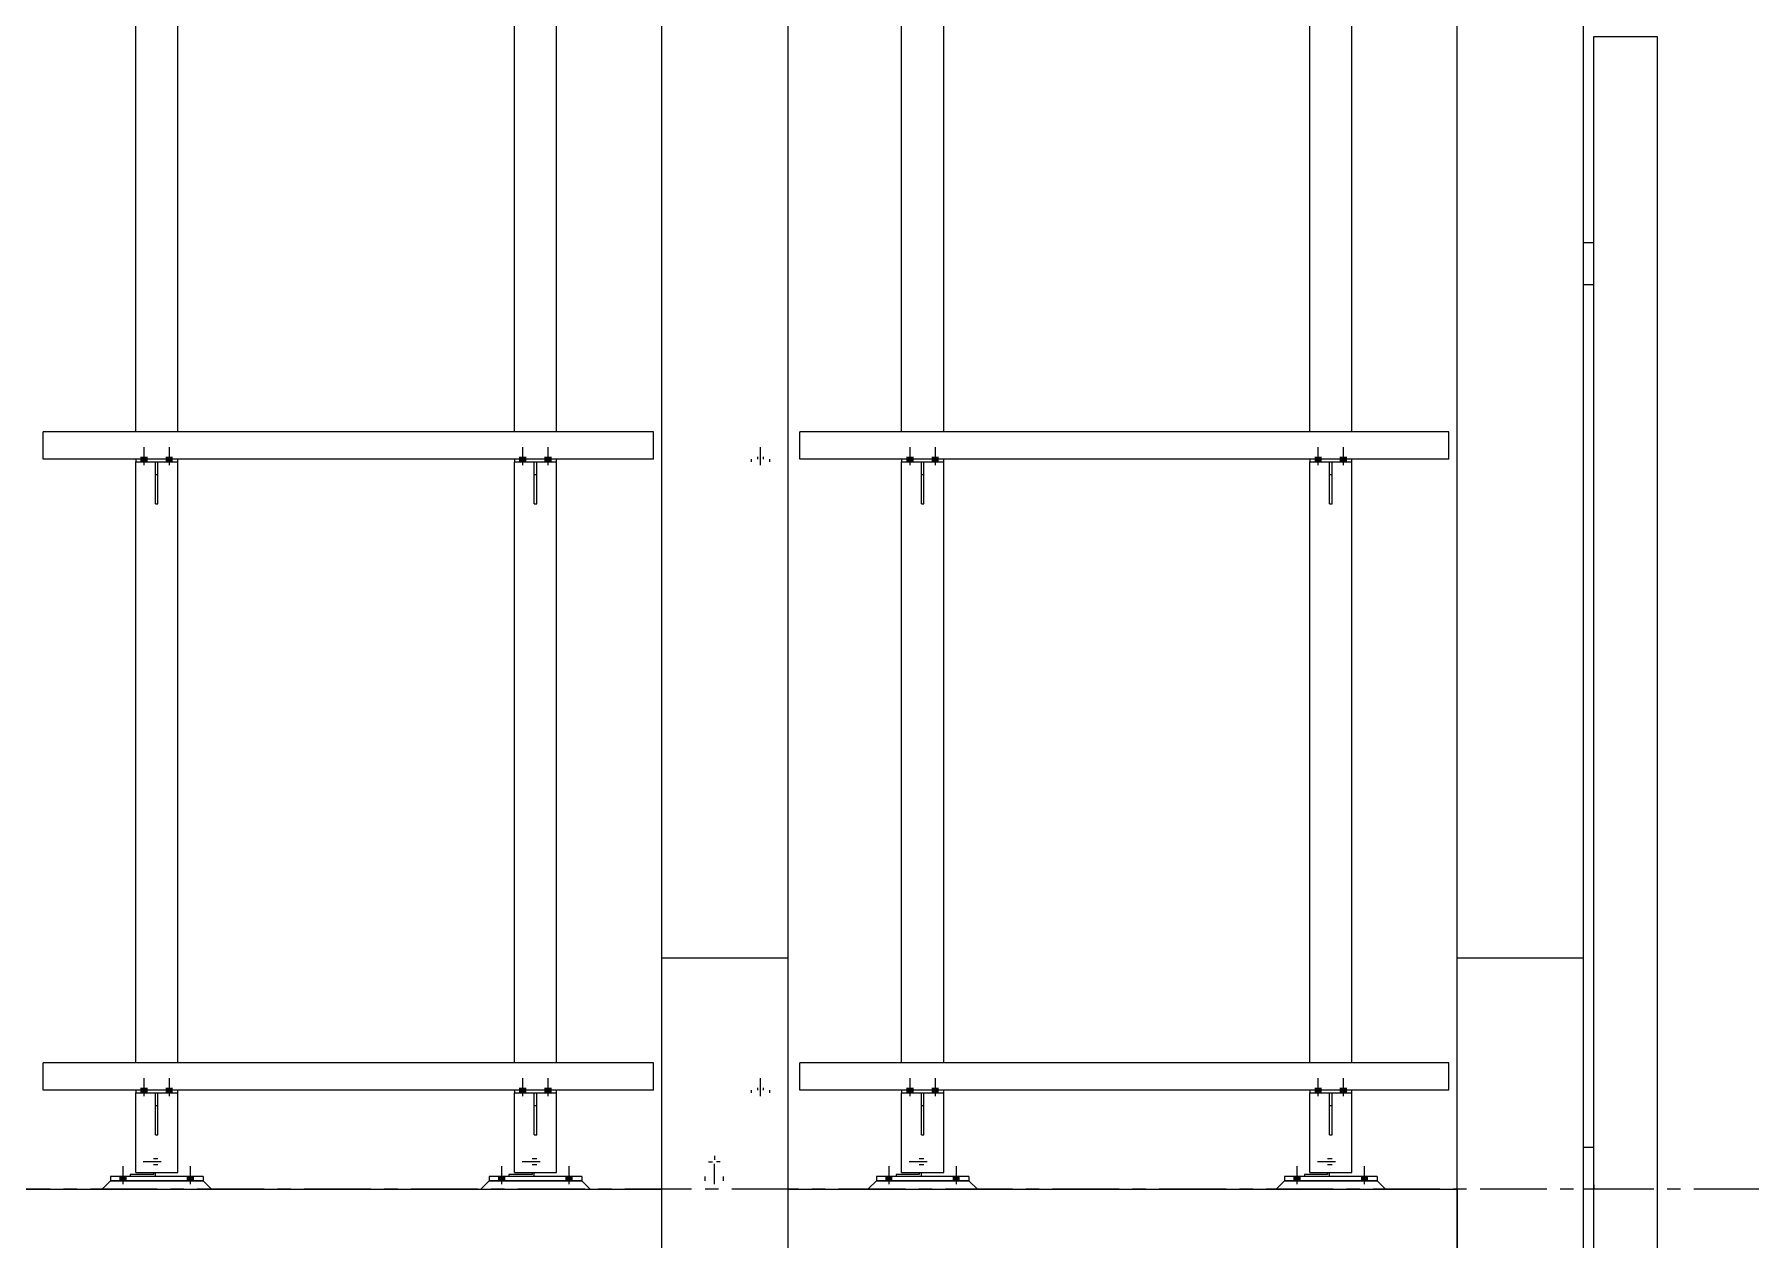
# Model space of a CAD drawing. Header units: millimetres. Extents: x 3774 to 718460, y -768339 to 192544.
# Drawn here: x 429958 to 434036, y -632797 to -629932 of the extents above; entities that cross this region are included whole.
import ezdxf

# ---------------------------------------------------------------- set-up
doc = ezdxf.new("R2010")
doc.units = ezdxf.units.MM
for name, pattern in [('CENTER', [50.8, 31.75, -6.35, 6.35, -6.35]), ('XKITLINE00', [0]), ('XKITLINE02', [4, 2, -2])]:
    doc.linetypes.add(name, pattern=pattern)
doc.layers.add('Bolt', color=7, linetype='Continuous', lineweight=0)
doc.layers.add('Part', color=7, linetype='Continuous', lineweight=0)

# ---------------------------------------------------------------- blocks, each defined once
blk = doc.blocks.new('*A13134195')
at = {"layer": 'Part', "color": 7, "linetype": 'XKITLINE00', "lineweight": 0}
for p in [(2411.275963, -82.453462), (2423.369525, -86.453462)]:
    blk.add_line(p, (2423.369525, -82.453462), dxfattribs=at)
blk = doc.blocks.new('*A13164198')
at = {"layer": 'Part', "color": 7, "linetype": 'XKITLINE00', "lineweight": 0}
for p, q in [((2441.089496, -84.373459), (2441.089496, -60.533459)), ((2441.089496, -60.533459), (2442.289496, -60.533459)), ((2442.289496, -60.533459), (2442.289496, -84.373459))]:
    blk.add_line(p, q, dxfattribs=at)
blk = doc.blocks.new('*A13184200')
at = {"layer": 'Part', "color": 7, "linetype": 'XKITLINE00', "lineweight": 0}
for p, q in [((2438.489525, -124.453458), (2438.489685, -78.053458)), ((2438.489685, -78.053458), (2440.889685, -78.053466)), ((2440.889525, -124.453466), (2440.889685, -78.053466)), ((2438.489525, -124.453458), (2440.889525, -124.453466))]:
    blk.add_line(p, q, dxfattribs=at)
blk = doc.blocks.new('*A13344216')
at = {"layer": 'Part', "color": 7, "linetype": 'XKITLINE00', "lineweight": 0}
for p, q in [((2423.369525, -124.453462), (2423.369525, -78.053462)), ((2423.369525, -78.053462), (2425.769525, -78.053462)), ((2425.769525, -124.453462), (2425.769525, -78.053462)), ((2423.369525, -124.453462), (2425.769525, -124.453462))]:
    blk.add_line(p, q, dxfattribs=at)
blk = doc.blocks.new('*A18484730')
at = {"layer": 'Part', "color": 7, "linetype": 'XKITLINE00', "lineweight": 0}
for p, q in [((2438.489574, -78.053462), (2438.489574, -33.653462)), ((2438.489574, -33.653462), (2440.889574, -33.653462)), ((2440.889574, -78.053462), (2440.889574, -33.653462)), ((2438.489574, -78.053462), (2440.889574, -78.053462))]:
    blk.add_line(p, q, dxfattribs=at)
blk = doc.blocks.new('*A18494731')
at = {"layer": 'Part', "color": 7, "linetype": 'XKITLINE00', "lineweight": 0}
for p, q in [((2436.489603, -37.973462), (2435.689603, -37.973462)), ((2435.689603, -44.053462), (2435.689603, -37.973462)), ((2436.489603, -44.053462), (2436.489603, -37.973462)), ((2435.689603, -56.053462), (2435.689603, -44.621462)), ((2436.489603, -56.053462), (2436.489603, -44.621462)), ((2435.689603, -68.053462), (2435.689603, -56.621462)), ((2436.489603, -68.053462), (2436.489603, -56.621462)), ((2435.689603, -80.053462), (2435.689603, -68.621462)), ((2436.489603, -80.053462), (2436.489603, -68.621462)), ((2435.689603, -82.133462), (2435.689603, -80.621462)), ((2436.489603, -82.133462), (2436.489603, -80.621462)), ((2435.689603, -82.133462), (2436.489603, -82.133462))]:
    blk.add_line(p, q, dxfattribs=at)
blk = doc.blocks.new('*A18504732')
at = {"layer": 'Part', "color": 7, "linetype": 'XKITLINE00', "lineweight": 0}
for p, q in [((2428.729603, -37.973462), (2427.929603, -37.973462)), ((2427.929603, -44.053462), (2427.929603, -37.973462)), ((2428.729603, -44.053462), (2428.729603, -37.973462)), ((2427.929603, -56.053462), (2427.929603, -44.621462)), ((2428.729603, -56.053462), (2428.729603, -44.621462)), ((2427.929603, -68.053462), (2427.929603, -56.621462)), ((2428.729603, -68.053462), (2428.729603, -56.621462)), ((2427.929603, -80.053462), (2427.929603, -68.621462)), ((2428.729603, -80.053462), (2428.729603, -68.621462)), ((2427.929603, -82.133462), (2427.929603, -80.621462)), ((2428.729603, -82.133462), (2428.729603, -80.621462)), ((2427.929603, -82.133462), (2428.729603, -82.133462))]:
    blk.add_line(p, q, dxfattribs=at)
blk = doc.blocks.new('*A18514733')
at = {"layer": 'Part', "color": 7, "linetype": 'XKITLINE00', "lineweight": 0}
for p, q in [((2423.369525, -78.053462), (2423.369525, -33.653462)), ((2423.369525, -33.653462), (2425.769525, -33.653462)), ((2425.769525, -78.053462), (2425.769525, -33.653462)), ((2423.369525, -78.053462), (2425.769525, -78.053462))]:
    blk.add_line(p, q, dxfattribs=at)
blk = doc.blocks.new('*A18524734')
at = {"layer": 'Part', "color": 7, "linetype": 'XKITLINE00', "lineweight": 0}
for p, q in [((2421.369603, -37.573462), (2420.569603, -37.573462)), ((2420.569603, -44.053462), (2420.569603, -37.573462)), ((2421.369603, -44.053462), (2421.369603, -37.573462)), ((2420.569603, -56.053462), (2420.569603, -44.621462)), ((2421.369603, -56.053462), (2421.369603, -44.621462)), ((2420.569603, -68.053462), (2420.569603, -56.621462)), ((2421.369603, -68.053462), (2421.369603, -56.621462)), ((2420.569603, -80.053462), (2420.569603, -68.621462)), ((2421.369603, -80.053462), (2421.369603, -68.621462)), ((2420.569603, -82.133462), (2420.569603, -80.621462)), ((2421.369603, -82.133462), (2421.369603, -80.621462)), ((2420.569603, -82.133462), (2421.369603, -82.133462))]:
    blk.add_line(p, q, dxfattribs=at)
blk = doc.blocks.new('*A18534735')
at = {"layer": 'Part', "color": 7, "linetype": 'XKITLINE00', "lineweight": 0}
for p, q in [((2414.169603, -37.573462), (2413.369603, -37.573462)), ((2413.369603, -44.053462), (2413.369603, -37.573462)), ((2414.169603, -44.053462), (2414.169603, -37.573462)), ((2413.369603, -56.053462), (2413.369603, -44.621462)), ((2414.169603, -56.053462), (2414.169603, -44.621462)), ((2413.369603, -68.053462), (2413.369603, -56.621462)), ((2414.169603, -68.053462), (2414.169603, -56.621462)), ((2413.369603, -80.053462), (2413.369603, -68.621462)), ((2414.169603, -80.053462), (2414.169603, -68.621462)), ((2413.369603, -82.133462), (2413.369603, -80.621462)), ((2414.169603, -82.133462), (2414.169603, -80.621462)), ((2413.369603, -82.133462), (2414.169603, -82.133462))]:
    blk.add_line(p, q, dxfattribs=at)
blk = doc.blocks.new('*A18544736')
at = {"layer": 'Part', "color": 7, "linetype": 'XKITLINE00', "lineweight": 0}
for p, q in [((2423.209518, -80.053462), (2411.609569, -80.053462)), ((2411.609569, -80.573462), (2411.609569, -80.053462)), ((2423.209518, -80.573462), (2423.209518, -80.053462)), ((2423.209518, -80.573462), (2411.609569, -80.573462))]:
    blk.add_line(p, q, dxfattribs=at)
blk = doc.blocks.new('*A18564738')
at = {"layer": 'Part', "color": 7, "linetype": 'XKITLINE00', "lineweight": 0}
for p, q in [((2420.569603, -80.573462), (2420.569603, -80.621462)), ((2421.369603, -80.621462), (2421.369603, -80.573462)), ((2420.569603, -80.621462), (2421.369603, -80.621462))]:
    blk.add_line(p, q, dxfattribs=at)
blk = doc.blocks.new('*A18574739')
at = {"layer": 'Part', "color": 7, "linetype": 'XKITLINE00', "lineweight": 0}
for p, q in [((2420.945603, -81.421462), (2420.945603, -80.621462)), ((2420.945603, -80.621462), (2420.993603, -80.621462)), ((2420.945603, -80.861462), (2420.993603, -80.861462)), ((2420.993603, -81.421462), (2420.993603, -80.621462)), ((2420.945603, -81.421462), (2420.993603, -81.421462))]:
    blk.add_line(p, q, dxfattribs=at)
blk = doc.blocks.new('*A18584740')
at = {"layer": 'Part', "color": 7, "linetype": 'XKITLINE00', "lineweight": 0}
for p, q in [((2420.905603, -82.173462), (2420.465603, -82.173462)), ((2420.465603, -82.173462), (2420.465603, -82.213462)), ((2420.905603, -82.133462), (2420.905603, -82.173462)), ((2420.945603, -82.213462), (2420.945603, -82.133462))]:
    blk.add_line(p, q, dxfattribs=at)
blk = doc.blocks.new('*A18594741')
at = {"layer": 'Part', "color": 7, "linetype": 'XKITLINE00', "lineweight": 0}
for p, q in [((2419.929603, -82.453462), (2420.089603, -82.293462)), ((2420.089603, -82.293462), (2421.849603, -82.293462)), ((2421.849603, -82.293462), (2422.009603, -82.453462))]:
    blk.add_line(p, q, dxfattribs=at)
blk = doc.blocks.new('*A18604742')
at = {"layer": 'Part', "color": 7, "linetype": 'XKITLINE00', "lineweight": 0}
for p, q in [((2421.849603, -82.213462), (2420.089603, -82.213462)), ((2420.089603, -82.213462), (2420.089603, -82.293462)), ((2421.849603, -82.213462), (2421.849603, -82.293462)), ((2421.849603, -82.293462), (2420.089603, -82.293462))]:
    blk.add_line(p, q, dxfattribs=at)
blk = doc.blocks.new('*A18614743')
at = {"layer": 'Part', "color": 7, "linetype": 'XKITLINE00', "lineweight": 0}
for p, q in [((2413.745603, -81.421462), (2413.745603, -80.621462)), ((2413.745603, -80.621462), (2413.793603, -80.621462)), ((2413.745603, -80.861462), (2413.793603, -80.861462)), ((2413.793603, -81.421462), (2413.793603, -80.621462)), ((2413.745603, -81.421462), (2413.793603, -81.421462))]:
    blk.add_line(p, q, dxfattribs=at)
blk = doc.blocks.new('*A18624744')
at = {"layer": 'Part', "color": 7, "linetype": 'XKITLINE00', "lineweight": 0}
for p, q in [((2413.369603, -80.573462), (2413.369603, -80.621462)), ((2414.169603, -80.621462), (2414.169603, -80.573462)), ((2413.369603, -80.621462), (2414.169603, -80.621462))]:
    blk.add_line(p, q, dxfattribs=at)
blk = doc.blocks.new('*A18644746')
at = {"layer": 'Part', "color": 7, "linetype": 'XKITLINE00', "lineweight": 0}
for p, q in [((2413.705603, -82.173462), (2413.265603, -82.173462)), ((2413.265603, -82.173462), (2413.265603, -82.213462)), ((2413.705603, -82.133462), (2413.705603, -82.173462)), ((2413.745603, -82.213462), (2413.745603, -82.133462))]:
    blk.add_line(p, q, dxfattribs=at)
blk = doc.blocks.new('*A18654747')
at = {"layer": 'Part', "color": 7, "linetype": 'XKITLINE00', "lineweight": 0}
for p, q in [((2412.729603, -82.453462), (2412.889603, -82.293462)), ((2412.889603, -82.293462), (2414.649603, -82.293462)), ((2414.649603, -82.293462), (2414.809603, -82.453462))]:
    blk.add_line(p, q, dxfattribs=at)
blk = doc.blocks.new('*A18664748')
at = {"layer": 'Part', "color": 7, "linetype": 'XKITLINE00', "lineweight": 0}
for p, q in [((2414.649603, -82.213462), (2412.889603, -82.213462)), ((2412.889603, -82.213462), (2412.889603, -82.293462)), ((2414.649603, -82.213462), (2414.649603, -82.293462)), ((2414.649603, -82.293462), (2412.889603, -82.293462))]:
    blk.add_line(p, q, dxfattribs=at)
blk = doc.blocks.new('*A18674749')
at = {"layer": 'Part', "color": 7, "linetype": 'XKITLINE00', "lineweight": 0}
for p, q in [((2428.305603, -69.421462), (2428.305603, -68.621462)), ((2428.305603, -68.621462), (2428.353603, -68.621462)), ((2428.353603, -69.421462), (2428.353603, -68.621462)), ((2428.305603, -68.861462), (2428.353603, -68.861462)), ((2428.305603, -69.421462), (2428.353603, -69.421462))]:
    blk.add_line(p, q, dxfattribs=at)
blk = doc.blocks.new('*A18684750')
at = {"layer": 'Part', "color": 7, "linetype": 'XKITLINE00', "lineweight": 0}
for p, q in [((2427.929603, -68.573462), (2427.929603, -68.621462)), ((2427.929603, -68.621462), (2428.729603, -68.621462)), ((2428.729603, -68.621462), (2428.729603, -68.573462))]:
    blk.add_line(p, q, dxfattribs=at)
blk = doc.blocks.new('*A18694751')
at = {"layer": 'Part', "color": 7, "linetype": 'XKITLINE00', "lineweight": 0}
for p, q in [((2423.209518, -68.053462), (2411.609569, -68.053462)), ((2411.609569, -68.573462), (2411.609569, -68.053462)), ((2423.209518, -68.573462), (2423.209518, -68.053462)), ((2423.209518, -68.573462), (2411.609569, -68.573462))]:
    blk.add_line(p, q, dxfattribs=at)
blk = doc.blocks.new('*A18704752')
at = {"layer": 'Part', "color": 7, "linetype": 'XKITLINE00', "lineweight": 0}
for p, q in [((2420.569603, -68.573462), (2420.569603, -68.621462)), ((2420.569603, -68.621462), (2421.369603, -68.621462)), ((2421.369603, -68.621462), (2421.369603, -68.573462))]:
    blk.add_line(p, q, dxfattribs=at)
blk = doc.blocks.new('*A18714753')
at = {"layer": 'Part', "color": 7, "linetype": 'XKITLINE00', "lineweight": 0}
for p, q in [((2420.945603, -69.421462), (2420.945603, -68.621462)), ((2420.945603, -68.621462), (2420.993603, -68.621462)), ((2420.993603, -69.421462), (2420.993603, -68.621462)), ((2420.945603, -68.861462), (2420.993603, -68.861462)), ((2420.945603, -69.421462), (2420.993603, -69.421462))]:
    blk.add_line(p, q, dxfattribs=at)
blk = doc.blocks.new('*A18724754')
at = {"layer": 'Part', "color": 7, "linetype": 'XKITLINE00', "lineweight": 0}
for p, q in [((2413.745603, -69.421462), (2413.745603, -68.621462)), ((2413.745603, -68.621462), (2413.793603, -68.621462)), ((2413.793603, -69.421462), (2413.793603, -68.621462)), ((2413.745603, -68.861462), (2413.793603, -68.861462)), ((2413.745603, -69.421462), (2413.793603, -69.421462))]:
    blk.add_line(p, q, dxfattribs=at)
blk = doc.blocks.new('*A18734755')
at = {"layer": 'Part', "color": 7, "linetype": 'XKITLINE00', "lineweight": 0}
for p, q in [((2413.369603, -68.573462), (2413.369603, -68.621462)), ((2413.369603, -68.621462), (2414.169603, -68.621462)), ((2414.169603, -68.621462), (2414.169603, -68.573462))]:
    blk.add_line(p, q, dxfattribs=at)
blk = doc.blocks.new('*A18864768')
at = {"layer": 'Bolt'}
for points in [[(2428.034, -80.573), (2428.034, -80.525), (2428.146, -80.525), (2428.146, -80.573)], [(2428.034, -80.621), (2428.034, -80.573), (2428.146, -80.573), (2428.146, -80.621)], [(2428.514, -80.573), (2428.514, -80.525), (2428.626, -80.525), (2428.626, -80.573)], [(2428.514, -80.621), (2428.514, -80.573), (2428.626, -80.573), (2428.626, -80.621)]]:
    blk.add_hatch(color=7, dxfattribs=at).paths.add_polyline_path(points, flags=17)
at = {"layer": 'Bolt', "color": 7, "linetype": 'XKITLINE00', "lineweight": 0}
for p, q in [((2428.034, -80.573), (2428.034, -80.525)), ((2428.034, -80.621), (2428.034, -80.573)), ((2428.09, -80.685), (2428.09, -80.341)), ((2428.146, -80.573), (2428.146, -80.525)), ((2428.146, -80.621), (2428.146, -80.573)), ((2428.514, -80.573), (2428.514, -80.525)), ((2428.514, -80.621), (2428.514, -80.573)), ((2428.57, -80.685), (2428.57, -80.341)), ((2428.626, -80.573), (2428.626, -80.525)), ((2428.626, -80.621), (2428.626, -80.573))]:
    blk.add_line(p, q, dxfattribs=at)
blk = doc.blocks.new('*A18874769')
at = {"layer": 'Bolt', "color": 7, "linetype": 'XKITLINE02', "lineweight": 0}
for p, q in [((2425.073524, -80.621462), (2425.073524, -80.573462)), ((2425.073524, -80.621462), (2425.073524, -80.573462)), ((2425.193524, -80.573462), (2425.193524, -80.525462)), ((2425.193524, -80.573462), (2425.193524, -80.525462)), ((2425.249524, -80.684822), (2425.249524, -80.341462)), ((2425.249524, -80.684822), (2425.249524, -80.341462)), ((2425.305524, -80.573462), (2425.305524, -80.525462)), ((2425.305524, -80.573462), (2425.305524, -80.525462)), ((2425.425524, -80.621462), (2425.425524, -80.573462)), ((2425.425524, -80.621462), (2425.425524, -80.573462))]:
    blk.add_line(p, q, dxfattribs=at)
blk = doc.blocks.new('*A18884770')
at = {"layer": 'Bolt', "color": 7, "linetype": 'XKITLINE02', "lineweight": 0}
for p, q in [((2424.193524, -82.293462), (2424.193524, -82.213462)), ((2424.193524, -82.293462), (2424.193524, -82.213462)), ((2424.369524, -82.356822), (2424.369524, -82.013462)), ((2424.369524, -82.356822), (2424.369524, -82.013462)), ((2424.545524, -82.293462), (2424.545524, -82.213462)), ((2424.545524, -82.293462), (2424.545524, -82.213462))]:
    blk.add_line(p, q, dxfattribs=at)
blk = doc.blocks.new('*A18894771')
at = {"layer": 'Bolt', "color": 7, "linetype": 'XKITLINE00', "lineweight": 0}
for p, q in [((2424.369524, -81.821462), (2424.369524, -81.896054)), ((2424.257524, -81.933462), (2424.332116, -81.933462)), ((2424.369524, -82.045462), (2424.369524, -81.97087)), ((2424.481524, -81.933462), (2424.406932, -81.933462))]:
    blk.add_line(p, q, dxfattribs=at)
blk = doc.blocks.new('*A18904772')
at = {"layer": 'Bolt', "color": 7, "linetype": 'XKITLINE02', "lineweight": 0}
for p, q in [((2425.073527, -80.621462), (2425.073527, -80.573462)), ((2425.073527, -80.621462), (2425.073527, -80.573462)), ((2425.193527, -80.573462), (2425.193527, -80.525462)), ((2425.193527, -80.573462), (2425.193527, -80.525462)), ((2425.249527, -80.684822), (2425.249527, -80.341462)), ((2425.249527, -80.684822), (2425.249527, -80.341462)), ((2425.305527, -80.573462), (2425.305527, -80.525462)), ((2425.305527, -80.573462), (2425.305527, -80.525462)), ((2425.425527, -80.621462), (2425.425527, -80.573462)), ((2425.425527, -80.621462), (2425.425527, -80.573462))]:
    blk.add_line(p, q, dxfattribs=at)
blk = doc.blocks.new('*A18914773')
at = {"layer": 'Bolt'}
for points in [[(2420.674, -80.573), (2420.674, -80.525), (2420.786, -80.525), (2420.786, -80.573)], [(2420.674, -80.621), (2420.674, -80.573), (2420.786, -80.573), (2420.786, -80.621)], [(2421.154, -80.573), (2421.154, -80.525), (2421.266, -80.525), (2421.266, -80.573)], [(2421.154, -80.621), (2421.154, -80.573), (2421.266, -80.573), (2421.266, -80.621)]]:
    blk.add_hatch(color=7, dxfattribs=at).paths.add_polyline_path(points, flags=17)
at = {"layer": 'Bolt', "color": 7, "linetype": 'XKITLINE00', "lineweight": 0}
for p, q in [((2420.674, -80.573), (2420.674, -80.525)), ((2420.674, -80.621), (2420.674, -80.573)), ((2420.73, -80.685), (2420.73, -80.341)), ((2420.786, -80.573), (2420.786, -80.525)), ((2420.786, -80.621), (2420.786, -80.573)), ((2421.154, -80.573), (2421.154, -80.525)), ((2421.154, -80.621), (2421.154, -80.573)), ((2421.21, -80.685), (2421.21, -80.341)), ((2421.266, -80.573), (2421.266, -80.525)), ((2421.266, -80.621), (2421.266, -80.573))]:
    blk.add_line(p, q, dxfattribs=at)
blk = doc.blocks.new('*A18924774')
at = {"layer": 'Bolt'}
for points in [[(2420.386, -82.213), (2420.386, -82.293), (2420.274, -82.293), (2420.274, -82.213)], [(2421.666, -82.213), (2421.666, -82.293), (2421.554, -82.293), (2421.554, -82.213)]]:
    blk.add_hatch(color=7, dxfattribs=at).paths.add_polyline_path(points, flags=17)
at = {"layer": 'Bolt', "color": 7, "linetype": 'XKITLINE00', "lineweight": 0}
for p, q in [((2420.274, -82.293), (2420.274, -82.213)), ((2420.33, -82.357), (2420.33, -82.013)), ((2420.386, -82.293), (2420.386, -82.213)), ((2421.554, -82.293), (2421.554, -82.213)), ((2421.61, -82.357), (2421.61, -82.013)), ((2421.666, -82.293), (2421.666, -82.213))]:
    blk.add_line(p, q, dxfattribs=at)
blk = doc.blocks.new('*A18934775')
at = {"layer": 'Bolt', "color": 7, "linetype": 'XKITLINE02', "lineweight": 0}
for p, q in [((2420.945603, -81.877462), (2420.905603, -81.877462)), ((2420.993603, -81.877462), (2420.945603, -81.877462)), ((2421.056963, -81.933462), (2420.713603, -81.933462)), ((2420.945603, -81.989462), (2420.905603, -81.989462)), ((2420.993603, -81.989462), (2420.945603, -81.989462))]:
    blk.add_line(p, q, dxfattribs=at)
blk = doc.blocks.new('*A18944776')
at = {"layer": 'Bolt', "color": 7, "linetype": 'XKITLINE02', "lineweight": 0}
for p, q in [((2424.193524, -82.293462), (2424.193524, -82.213462)), ((2424.193524, -82.293462), (2424.193524, -82.213462)), ((2424.369524, -82.356822), (2424.369524, -82.013462)), ((2424.369524, -82.356822), (2424.369524, -82.013462)), ((2424.545524, -82.293462), (2424.545524, -82.213462)), ((2424.545524, -82.293462), (2424.545524, -82.213462))]:
    blk.add_line(p, q, dxfattribs=at)
blk = doc.blocks.new('*A18954777')
at = {"layer": 'Bolt', "color": 7, "linetype": 'XKITLINE00', "lineweight": 0}
for p, q in [((2424.369524, -81.821462), (2424.369524, -81.896054)), ((2424.257524, -81.933462), (2424.332116, -81.933462)), ((2424.369524, -82.045462), (2424.369524, -81.97087)), ((2424.481524, -81.933462), (2424.406932, -81.933462))]:
    blk.add_line(p, q, dxfattribs=at)
blk = doc.blocks.new('*A18964778')
at = {"layer": 'Bolt'}
for points in [[(2413.474, -80.573), (2413.474, -80.525), (2413.586, -80.525), (2413.586, -80.573)], [(2413.474, -80.621), (2413.474, -80.573), (2413.586, -80.573), (2413.586, -80.621)], [(2413.954, -80.573), (2413.954, -80.525), (2414.066, -80.525), (2414.066, -80.573)], [(2413.954, -80.621), (2413.954, -80.573), (2414.066, -80.573), (2414.066, -80.621)]]:
    blk.add_hatch(color=7, dxfattribs=at).paths.add_polyline_path(points, flags=17)
at = {"layer": 'Bolt', "color": 7, "linetype": 'XKITLINE00', "lineweight": 0}
for p, q in [((2413.474, -80.573), (2413.474, -80.525)), ((2413.474, -80.621), (2413.474, -80.573)), ((2413.53, -80.685), (2413.53, -80.341)), ((2413.586, -80.573), (2413.586, -80.525)), ((2413.586, -80.621), (2413.586, -80.573)), ((2413.954, -80.573), (2413.954, -80.525)), ((2413.954, -80.621), (2413.954, -80.573)), ((2414.01, -80.685), (2414.01, -80.341)), ((2414.066, -80.573), (2414.066, -80.525)), ((2414.066, -80.621), (2414.066, -80.573))]:
    blk.add_line(p, q, dxfattribs=at)
blk = doc.blocks.new('*A18974779')
at = {"layer": 'Bolt'}
for points in [[(2413.186, -82.213), (2413.186, -82.293), (2413.074, -82.293), (2413.074, -82.213)], [(2414.466, -82.213), (2414.466, -82.293), (2414.354, -82.293), (2414.354, -82.213)]]:
    blk.add_hatch(color=7, dxfattribs=at).paths.add_polyline_path(points, flags=17)
at = {"layer": 'Bolt', "color": 7, "linetype": 'XKITLINE00', "lineweight": 0}
for p, q in [((2413.074, -82.293), (2413.074, -82.213)), ((2413.13, -82.357), (2413.13, -82.013)), ((2413.186, -82.293), (2413.186, -82.213)), ((2414.354, -82.293), (2414.354, -82.213)), ((2414.41, -82.357), (2414.41, -82.013)), ((2414.466, -82.293), (2414.466, -82.213))]:
    blk.add_line(p, q, dxfattribs=at)
blk = doc.blocks.new('*A18984780')
at = {"layer": 'Bolt', "color": 7, "linetype": 'XKITLINE02', "lineweight": 0}
for p, q in [((2413.745603, -81.877462), (2413.705603, -81.877462)), ((2413.793603, -81.877462), (2413.745603, -81.877462)), ((2413.856963, -81.933462), (2413.513603, -81.933462)), ((2413.745603, -81.989462), (2413.705603, -81.989462)), ((2413.793603, -81.989462), (2413.745603, -81.989462))]:
    blk.add_line(p, q, dxfattribs=at)
blk = doc.blocks.new('*A18994781')
at = {"layer": 'Bolt'}
for points in [[(2428.034, -68.573), (2428.034, -68.525), (2428.146, -68.525), (2428.146, -68.573)], [(2428.034, -68.621), (2428.034, -68.573), (2428.146, -68.573), (2428.146, -68.621)], [(2428.514, -68.573), (2428.514, -68.525), (2428.626, -68.525), (2428.626, -68.573)], [(2428.514, -68.621), (2428.514, -68.573), (2428.626, -68.573), (2428.626, -68.621)]]:
    blk.add_hatch(color=7, dxfattribs=at).paths.add_polyline_path(points, flags=17)
at = {"layer": 'Bolt', "color": 7, "linetype": 'XKITLINE00', "lineweight": 0}
for p, q in [((2428.09, -68.685), (2428.09, -68.341)), ((2428.57, -68.685), (2428.57, -68.341)), ((2428.034, -68.573), (2428.034, -68.525)), ((2428.034, -68.621), (2428.034, -68.573)), ((2428.146, -68.573), (2428.146, -68.525)), ((2428.146, -68.621), (2428.146, -68.573)), ((2428.514, -68.573), (2428.514, -68.525)), ((2428.514, -68.621), (2428.514, -68.573)), ((2428.626, -68.573), (2428.626, -68.525)), ((2428.626, -68.621), (2428.626, -68.573))]:
    blk.add_line(p, q, dxfattribs=at)
blk = doc.blocks.new('*A19004782')
at = {"layer": 'Bolt', "color": 7, "linetype": 'XKITLINE02', "lineweight": 0}
for p, q in [((2425.249524, -68.684822), (2425.249524, -68.341462)), ((2425.249524, -68.684822), (2425.249524, -68.341462)), ((2425.073524, -68.621462), (2425.073524, -68.573462)), ((2425.073524, -68.621462), (2425.073524, -68.573462)), ((2425.193524, -68.573462), (2425.193524, -68.525462)), ((2425.193524, -68.573462), (2425.193524, -68.525462)), ((2425.305524, -68.573462), (2425.305524, -68.525462)), ((2425.305524, -68.573462), (2425.305524, -68.525462)), ((2425.425524, -68.621462), (2425.425524, -68.573462)), ((2425.425524, -68.621462), (2425.425524, -68.573462))]:
    blk.add_line(p, q, dxfattribs=at)
blk = doc.blocks.new('*A19014783')
at = {"layer": 'Bolt'}
for points in [[(2420.674, -68.573), (2420.674, -68.525), (2420.786, -68.525), (2420.786, -68.573)], [(2420.674, -68.621), (2420.674, -68.573), (2420.786, -68.573), (2420.786, -68.621)], [(2421.154, -68.573), (2421.154, -68.525), (2421.266, -68.525), (2421.266, -68.573)], [(2421.154, -68.621), (2421.154, -68.573), (2421.266, -68.573), (2421.266, -68.621)]]:
    blk.add_hatch(color=7, dxfattribs=at).paths.add_polyline_path(points, flags=17)
at = {"layer": 'Bolt', "color": 7, "linetype": 'XKITLINE00', "lineweight": 0}
for p, q in [((2420.73, -68.685), (2420.73, -68.341)), ((2421.21, -68.685), (2421.21, -68.341)), ((2420.674, -68.573), (2420.674, -68.525)), ((2420.674, -68.621), (2420.674, -68.573)), ((2420.786, -68.573), (2420.786, -68.525)), ((2420.786, -68.621), (2420.786, -68.573)), ((2421.154, -68.573), (2421.154, -68.525)), ((2421.154, -68.621), (2421.154, -68.573)), ((2421.266, -68.573), (2421.266, -68.525)), ((2421.266, -68.621), (2421.266, -68.573))]:
    blk.add_line(p, q, dxfattribs=at)
blk = doc.blocks.new('*A19024784')
at = {"layer": 'Bolt', "color": 7, "linetype": 'XKITLINE02', "lineweight": 0}
for p, q in [((2425.249527, -68.684822), (2425.249527, -68.341462)), ((2425.249527, -68.684822), (2425.249527, -68.341462)), ((2425.073527, -68.621462), (2425.073527, -68.573462)), ((2425.073527, -68.621462), (2425.073527, -68.573462)), ((2425.193527, -68.573462), (2425.193527, -68.525462)), ((2425.193527, -68.573462), (2425.193527, -68.525462)), ((2425.305527, -68.573462), (2425.305527, -68.525462)), ((2425.305527, -68.573462), (2425.305527, -68.525462)), ((2425.425527, -68.621462), (2425.425527, -68.573462)), ((2425.425527, -68.621462), (2425.425527, -68.573462))]:
    blk.add_line(p, q, dxfattribs=at)
blk = doc.blocks.new('*A19034785')
at = {"layer": 'Bolt'}
for points in [[(2413.474, -68.573), (2413.474, -68.525), (2413.586, -68.525), (2413.586, -68.573)], [(2413.474, -68.621), (2413.474, -68.573), (2413.586, -68.573), (2413.586, -68.621)], [(2413.954, -68.573), (2413.954, -68.525), (2414.066, -68.525), (2414.066, -68.573)], [(2413.954, -68.621), (2413.954, -68.573), (2414.066, -68.573), (2414.066, -68.621)]]:
    blk.add_hatch(color=7, dxfattribs=at).paths.add_polyline_path(points, flags=17)
at = {"layer": 'Bolt', "color": 7, "linetype": 'XKITLINE00', "lineweight": 0}
for p, q in [((2413.53, -68.685), (2413.53, -68.341)), ((2414.01, -68.685), (2414.01, -68.341)), ((2413.474, -68.573), (2413.474, -68.525)), ((2413.474, -68.621), (2413.474, -68.573)), ((2413.586, -68.573), (2413.586, -68.525)), ((2413.586, -68.621), (2413.586, -68.573)), ((2413.954, -68.573), (2413.954, -68.525)), ((2413.954, -68.621), (2413.954, -68.573)), ((2414.066, -68.573), (2414.066, -68.525)), ((2414.066, -68.621), (2414.066, -68.573))]:
    blk.add_line(p, q, dxfattribs=at)
blk = doc.blocks.new('*A19564838')
at = {"layer": 'Part', "color": 7, "linetype": 'XKITLINE00', "lineweight": 0}
for p, q in [((2425.769509, -82.453462), (2438.489525, -82.453462)), ((2438.489523, -82.453462), (2438.489525, -82.453462)), ((2438.489525, -82.453462), (2438.489525, -86.453462)), ((2438.489525, -86.453462), (2425.769509, -86.453462)), ((2438.489523, -86.453462), (2438.489525, -86.453462))]:
    blk.add_line(p, q, dxfattribs=at)
blk = doc.blocks.new('*A19584840')
at = {"layer": 'Part', "color": 7, "linetype": 'XKITLINE00', "lineweight": 0}
for p, q in [((2436.025603, -82.173462), (2435.585603, -82.173462)), ((2435.585603, -82.173462), (2435.585603, -82.213462)), ((2436.025603, -82.133462), (2436.025603, -82.173462)), ((2436.065603, -82.213462), (2436.065603, -82.133462))]:
    blk.add_line(p, q, dxfattribs=at)
blk = doc.blocks.new('*A19594841')
at = {"layer": 'Part', "color": 7, "linetype": 'XKITLINE00', "lineweight": 0}
for p, q in [((2435.049603, -82.453462), (2435.209603, -82.293462)), ((2435.209603, -82.293462), (2436.969603, -82.293462)), ((2436.969603, -82.293462), (2437.129603, -82.453462))]:
    blk.add_line(p, q, dxfattribs=at)
blk = doc.blocks.new('*A19604842')
at = {"layer": 'Part', "color": 7, "linetype": 'XKITLINE00', "lineweight": 0}
for p, q in [((2436.969603, -82.213462), (2435.209603, -82.213462)), ((2435.209603, -82.213462), (2435.209603, -82.293462)), ((2436.969603, -82.213462), (2436.969603, -82.293462)), ((2436.969603, -82.293462), (2435.209603, -82.293462))]:
    blk.add_line(p, q, dxfattribs=at)
blk = doc.blocks.new('*A19614843')
at = {"layer": 'Part', "color": 7, "linetype": 'XKITLINE00', "lineweight": 0}
for p, q in [((2441.089231, -80.773462), (2441.089226, -80.773462)), ((2441.089496, -80.773462), (2441.089231, -80.773462)), ((2441.089236, -82.373462), (2441.089231, -80.773462)), ((2441.089236, -82.373462), (2441.089231, -82.373462)), ((2441.089496, -82.373462), (2441.089236, -82.373462))]:
    blk.add_line(p, q, dxfattribs=at)
blk = doc.blocks.new('*A19624844')
at = {"layer": 'Part', "color": 7, "linetype": 'XKITLINE00', "lineweight": 0}
for p, q in [((2440.889672, -81.653462), (2441.089234, -81.653462)), ((2441.089234, -82.453462), (2440.889669, -82.453462)), ((2441.089234, -82.373462), (2441.089234, -82.453462))]:
    blk.add_line(p, q, dxfattribs=at)
blk = doc.blocks.new('*A19634845')
at = {"layer": 'Part', "color": 7, "linetype": 'XKITLINE00', "lineweight": 0}
for p, q in [((2441.089231, -64.533462), (2441.089236, -64.533462)), ((2441.089231, -66.133462), (2441.089236, -64.533462)), ((2441.089236, -64.533462), (2441.089496, -64.533462)), ((2441.089226, -66.133462), (2441.089231, -66.133462)), ((2441.089231, -66.133462), (2441.089496, -66.133462))]:
    blk.add_line(p, q, dxfattribs=at)
blk = doc.blocks.new('*A19644846')
at = {"layer": 'Part', "color": 7, "linetype": 'XKITLINE00', "lineweight": 0}
for p, q in [((2440.889574, -64.453462), (2441.089234, -64.453462)), ((2441.089234, -64.533462), (2441.089234, -64.453462)), ((2440.889574, -65.253462), (2441.089234, -65.253462))]:
    blk.add_line(p, q, dxfattribs=at)
blk = doc.blocks.new('*A19654847')
at = {"layer": 'Part', "color": 7, "linetype": 'XKITLINE00', "lineweight": 0}
for p, q in [((2436.065603, -69.421462), (2436.065603, -68.621462)), ((2436.065603, -68.621462), (2436.113603, -68.621462)), ((2436.113603, -69.421462), (2436.113603, -68.621462)), ((2436.065603, -68.861462), (2436.113603, -68.861462)), ((2436.065603, -69.421462), (2436.113603, -69.421462))]:
    blk.add_line(p, q, dxfattribs=at)
blk = doc.blocks.new('*A19664848')
at = {"layer": 'Part', "color": 7, "linetype": 'XKITLINE00', "lineweight": 0}
for p, q in [((2435.689603, -68.573462), (2435.689603, -68.621462)), ((2435.689603, -68.621462), (2436.489603, -68.621462)), ((2436.489603, -68.621462), (2436.489603, -68.573462))]:
    blk.add_line(p, q, dxfattribs=at)
blk = doc.blocks.new('*A19674849')
at = {"layer": 'Part', "color": 7, "linetype": 'XKITLINE00', "lineweight": 0}
for p, q in [((2436.065603, -81.421462), (2436.065603, -80.621462)), ((2436.065603, -80.621462), (2436.113603, -80.621462)), ((2436.065603, -80.861462), (2436.113603, -80.861462)), ((2436.113603, -81.421462), (2436.113603, -80.621462)), ((2436.065603, -81.421462), (2436.113603, -81.421462))]:
    blk.add_line(p, q, dxfattribs=at)
blk = doc.blocks.new('*A19684850')
at = {"layer": 'Part', "color": 7, "linetype": 'XKITLINE00', "lineweight": 0}
for p, q in [((2435.689603, -80.573462), (2435.689603, -80.621462)), ((2436.489603, -80.621462), (2436.489603, -80.573462)), ((2435.689603, -80.621462), (2436.489603, -80.621462))]:
    blk.add_line(p, q, dxfattribs=at)
blk = doc.blocks.new('*A19694851')
at = {"layer": 'Part', "color": 7, "linetype": 'XKITLINE00', "lineweight": 0}
for p, q in [((2438.329518, -80.053462), (2425.995968, -80.053462)), ((2425.995968, -80.573462), (2425.995968, -80.053462)), ((2438.329518, -80.573462), (2438.329518, -80.053462)), ((2438.329518, -80.573462), (2425.995968, -80.573462))]:
    blk.add_line(p, q, dxfattribs=at)
blk = doc.blocks.new('*A19704852')
at = {"layer": 'Part', "color": 7, "linetype": 'XKITLINE00', "lineweight": 0}
for p, q in [((2438.329518, -68.053462), (2425.995968, -68.053462)), ((2425.995968, -68.573462), (2425.995968, -68.053462)), ((2438.329518, -68.573462), (2438.329518, -68.053462)), ((2438.329518, -68.573462), (2425.995968, -68.573462))]:
    blk.add_line(p, q, dxfattribs=at)
blk = doc.blocks.new('*A19744856')
at = {"layer": 'Part', "color": 7, "linetype": 'XKITLINE00', "lineweight": 0}
for p, q in [((2428.265603, -82.173462), (2427.825603, -82.173462)), ((2427.825603, -82.173462), (2427.825603, -82.213462)), ((2428.265603, -82.133462), (2428.265603, -82.173462)), ((2428.305603, -82.213462), (2428.305603, -82.133462))]:
    blk.add_line(p, q, dxfattribs=at)
blk = doc.blocks.new('*A19754857')
at = {"layer": 'Part', "color": 7, "linetype": 'XKITLINE00', "lineweight": 0}
for p, q in [((2427.289603, -82.453462), (2427.449603, -82.293462)), ((2427.449603, -82.293462), (2429.209603, -82.293462)), ((2429.209603, -82.293462), (2429.369603, -82.453462))]:
    blk.add_line(p, q, dxfattribs=at)
blk = doc.blocks.new('*A19764858')
at = {"layer": 'Part', "color": 7, "linetype": 'XKITLINE00', "lineweight": 0}
for p, q in [((2429.209603, -82.213462), (2427.449603, -82.213462)), ((2427.449603, -82.213462), (2427.449603, -82.293462)), ((2429.209603, -82.213462), (2429.209603, -82.293462)), ((2429.209603, -82.293462), (2427.449603, -82.293462))]:
    blk.add_line(p, q, dxfattribs=at)
blk = doc.blocks.new('*A19774859')
at = {"layer": 'Part', "color": 7, "linetype": 'XKITLINE00', "lineweight": 0}
for p, q in [((2428.305603, -81.421462), (2428.305603, -80.621462)), ((2428.305603, -80.621462), (2428.353603, -80.621462)), ((2428.305603, -80.861462), (2428.353603, -80.861462)), ((2428.353603, -81.421462), (2428.353603, -80.621462)), ((2428.305603, -81.421462), (2428.353603, -81.421462))]:
    blk.add_line(p, q, dxfattribs=at)
blk = doc.blocks.new('*A19784860')
at = {"layer": 'Part', "color": 7, "linetype": 'XKITLINE00', "lineweight": 0}
for p, q in [((2427.929603, -80.573462), (2427.929603, -80.621462)), ((2428.729603, -80.621462), (2428.729603, -80.573462)), ((2427.929603, -80.621462), (2428.729603, -80.621462))]:
    blk.add_line(p, q, dxfattribs=at)
blk = doc.blocks.new('*A19884870')
at = {"layer": 'Bolt'}
for points in [[(2435.506, -82.213), (2435.506, -82.293), (2435.394, -82.293), (2435.394, -82.213)], [(2436.786, -82.213), (2436.786, -82.293), (2436.674, -82.293), (2436.674, -82.213)]]:
    blk.add_hatch(color=7, dxfattribs=at).paths.add_polyline_path(points, flags=17)
at = {"layer": 'Bolt', "color": 7, "linetype": 'XKITLINE00', "lineweight": 0}
for p, q in [((2435.394, -82.293), (2435.394, -82.213)), ((2435.45, -82.357), (2435.45, -82.013)), ((2435.506, -82.293), (2435.506, -82.213)), ((2436.674, -82.293), (2436.674, -82.213)), ((2436.73, -82.357), (2436.73, -82.013)), ((2436.786, -82.293), (2436.786, -82.213))]:
    blk.add_line(p, q, dxfattribs=at)
blk = doc.blocks.new('*A19894871')
at = {"layer": 'Bolt', "color": 7, "linetype": 'XKITLINE02', "lineweight": 0}
for p, q in [((2436.065603, -81.877462), (2436.025603, -81.877462)), ((2436.113603, -81.877462), (2436.065603, -81.877462)), ((2436.176963, -81.933462), (2435.833603, -81.933462)), ((2436.065603, -81.989462), (2436.025603, -81.989462)), ((2436.113603, -81.989462), (2436.065603, -81.989462))]:
    blk.add_line(p, q, dxfattribs=at)
blk = doc.blocks.new('*A19904872')
at = {"layer": 'Bolt'}
for points in [[(2435.794, -68.573), (2435.794, -68.525), (2435.906, -68.525), (2435.906, -68.573)], [(2435.794, -68.621), (2435.794, -68.573), (2435.906, -68.573), (2435.906, -68.621)], [(2436.274, -68.573), (2436.274, -68.525), (2436.386, -68.525), (2436.386, -68.573)], [(2436.274, -68.621), (2436.274, -68.573), (2436.386, -68.573), (2436.386, -68.621)]]:
    blk.add_hatch(color=7, dxfattribs=at).paths.add_polyline_path(points, flags=17)
at = {"layer": 'Bolt', "color": 7, "linetype": 'XKITLINE00', "lineweight": 0}
for p, q in [((2435.85, -68.685), (2435.85, -68.341)), ((2436.33, -68.685), (2436.33, -68.341)), ((2435.794, -68.573), (2435.794, -68.525)), ((2435.794, -68.621), (2435.794, -68.573)), ((2435.906, -68.573), (2435.906, -68.525)), ((2435.906, -68.621), (2435.906, -68.573)), ((2436.274, -68.573), (2436.274, -68.525)), ((2436.274, -68.621), (2436.274, -68.573)), ((2436.386, -68.573), (2436.386, -68.525)), ((2436.386, -68.621), (2436.386, -68.573))]:
    blk.add_line(p, q, dxfattribs=at)
blk = doc.blocks.new('*A19914873')
at = {"layer": 'Bolt'}
for points in [[(2435.794, -80.573), (2435.794, -80.525), (2435.906, -80.525), (2435.906, -80.573)], [(2435.794, -80.621), (2435.794, -80.573), (2435.906, -80.573), (2435.906, -80.621)], [(2436.274, -80.573), (2436.274, -80.525), (2436.386, -80.525), (2436.386, -80.573)], [(2436.274, -80.621), (2436.274, -80.573), (2436.386, -80.573), (2436.386, -80.621)]]:
    blk.add_hatch(color=7, dxfattribs=at).paths.add_polyline_path(points, flags=17)
at = {"layer": 'Bolt', "color": 7, "linetype": 'XKITLINE00', "lineweight": 0}
for p, q in [((2435.794, -80.573), (2435.794, -80.525)), ((2435.794, -80.621), (2435.794, -80.573)), ((2435.85, -80.685), (2435.85, -80.341)), ((2435.906, -80.573), (2435.906, -80.525)), ((2435.906, -80.621), (2435.906, -80.573)), ((2436.274, -80.573), (2436.274, -80.525)), ((2436.274, -80.621), (2436.274, -80.573)), ((2436.33, -80.685), (2436.33, -80.341)), ((2436.386, -80.573), (2436.386, -80.525)), ((2436.386, -80.621), (2436.386, -80.573))]:
    blk.add_line(p, q, dxfattribs=at)
blk = doc.blocks.new('*A19944876')
at = {"layer": 'Bolt'}
for points in [[(2427.746, -82.213), (2427.746, -82.293), (2427.634, -82.293), (2427.634, -82.213)], [(2429.026, -82.213), (2429.026, -82.293), (2428.914, -82.293), (2428.914, -82.213)]]:
    blk.add_hatch(color=7, dxfattribs=at).paths.add_polyline_path(points, flags=17)
at = {"layer": 'Bolt', "color": 7, "linetype": 'XKITLINE00', "lineweight": 0}
for p, q in [((2427.634, -82.293), (2427.634, -82.213)), ((2427.69, -82.357), (2427.69, -82.013)), ((2427.746, -82.293), (2427.746, -82.213)), ((2428.914, -82.293), (2428.914, -82.213)), ((2428.97, -82.357), (2428.97, -82.013)), ((2429.026, -82.293), (2429.026, -82.213))]:
    blk.add_line(p, q, dxfattribs=at)
blk = doc.blocks.new('*A19954877')
at = {"layer": 'Bolt', "color": 7, "linetype": 'XKITLINE02', "lineweight": 0}
for p, q in [((2428.305603, -81.877462), (2428.265603, -81.877462)), ((2428.353603, -81.877462), (2428.305603, -81.877462)), ((2428.416963, -81.933462), (2428.073603, -81.933462)), ((2428.305603, -81.989462), (2428.265603, -81.989462)), ((2428.353603, -81.989462), (2428.305603, -81.989462))]:
    blk.add_line(p, q, dxfattribs=at)

msp = doc.modelspace()

# ---------------------------------------------------------------- linework, layer by layer
at = {"color": 7, "linetype": 'CENTER', "ltscale": 5}
msp.add_line((437107.783, -632677.045), (391187.746, -632677.045), dxfattribs=at)

# ---------------------------------------------------------------- block references
at = {"color": 7, "lineweight": 0, "xscale": 125, "yscale": 125, "zscale": 125}
for name in ['*A13164198', '*A18514733', '*A18484730', '*A18534735', '*A18524734', '*A18504732', '*A18494731', '*A19644846', '*A19634845', '*A18694751', '*A19704852', '*A19034785', '*A19014783', '*A19004782', '*A19024784', '*A18994781', '*A19904872', '*A18734755', '*A18724754', '*A18704752', '*A18714753', '*A18684750', '*A18674749', '*A19664848', '*A19654847', '*A13344216', '*A13184200', '*A18544736', '*A19694851', '*A18624744', '*A18964778', '*A18614743', '*A18564738', '*A18914773', '*A18574739', '*A18874769', '*A18904772', '*A19784860', '*A18864768', '*A19774859', '*A19684850', '*A19914873', '*A19674849', '*A19614843', '*A18984780', '*A18934775', '*A18894771', '*A18954777', '*A19954877', '*A19894871', '*A19624844', '*A18664748', '*A18974779', '*A18644746', '*A18604742', '*A18924774', '*A18584740', '*A18884770', '*A18944776', '*A19764858', '*A19944876', '*A19744856', '*A19604842', '*A19884870', '*A19584840', '*A13134195', '*A18654747', '*A18594741', '*A19564838', '*A19754857', '*A19594841']:
    msp.add_blockref(name, (128527.556, -622370.363), dxfattribs=at)

doc.saveas('drawing.dxf')
